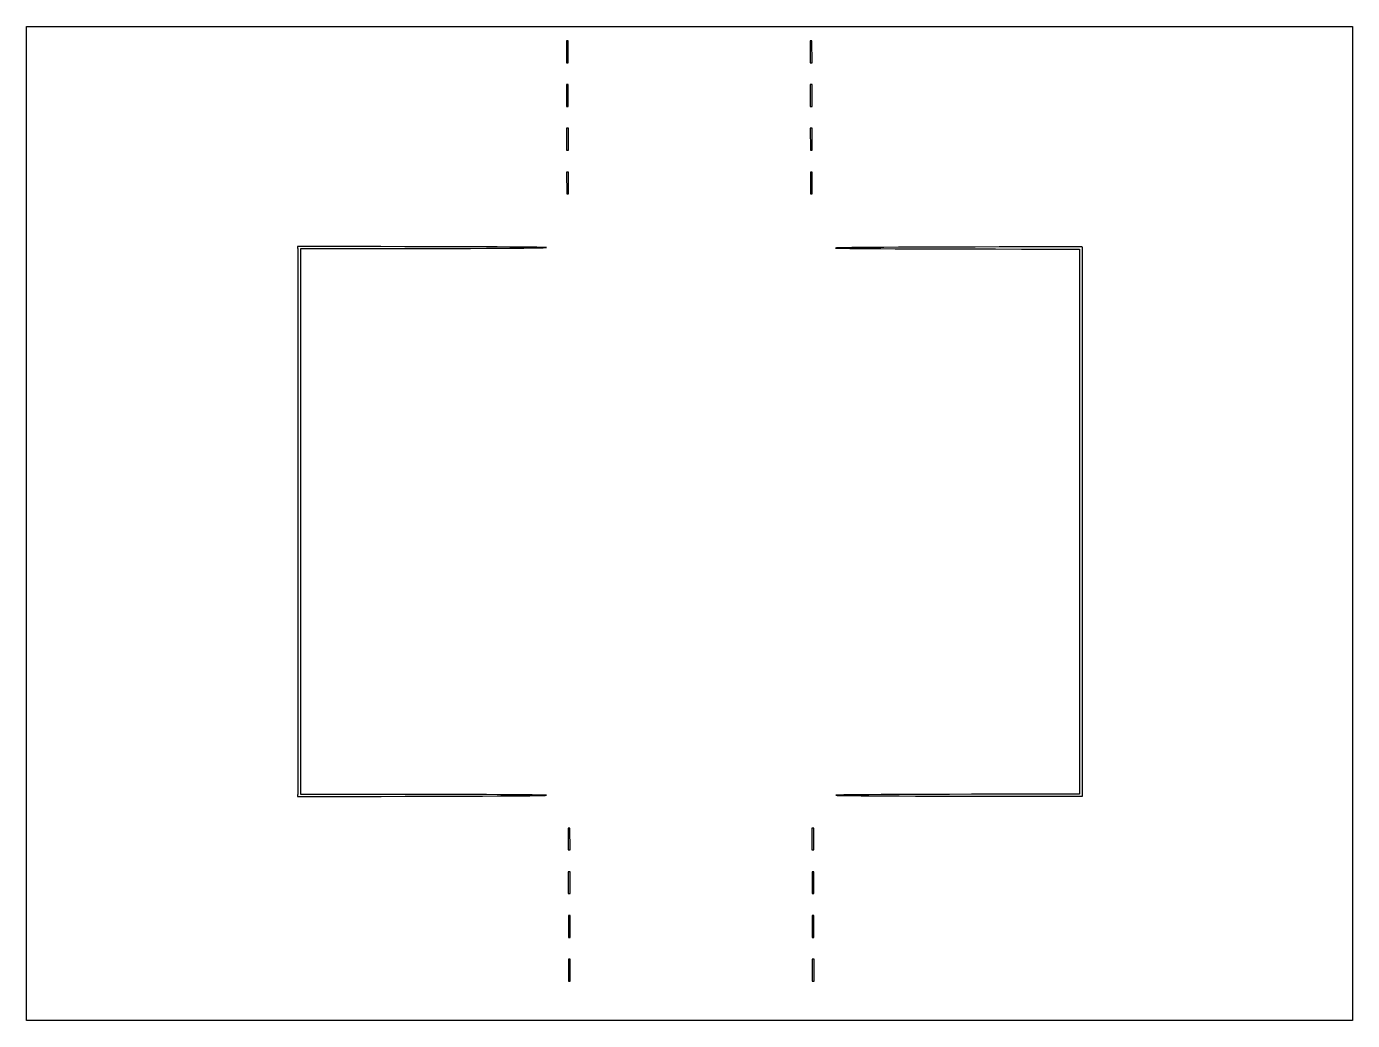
# Model space of a CAD drawing. Header units: centimetres. Extents: x -9.5 to 9.5, y -7.1 to 7.1.
import ezdxf

# ---------------------------------------------------------------- set-up
doc = ezdxf.new("R2010")
doc.units = ezdxf.units.CM
doc.header["$MEASUREMENT"] = 0
doc.layers.add('Layer 1', color=7, linetype='Continuous')

msp = doc.modelspace()

# ---------------------------------------------------------------- linework, layer by layer
at = {"layer": 'Layer 1', "color": 245, "lineweight": 25}
for points, knots in [([(-9.525, 7.14375), (-9.525, 7.14375), (-9.525, -7.14375), (-9.525, -7.14375), (-9.525, -7.14375), (-9.525, -7.14375), (9.525, -7.14375), (9.525, -7.14375), (9.525, -7.14375), (9.525, -7.14375), (9.525, 7.14375), (9.525, 7.14375), (9.525, 7.14375), (9.525, 7.14375), (-9.525, 7.14375), (-9.525, 7.14375)], [0, 0, 0, 0, 0.2, 0.2, 0.2, 0.2, 0.4, 0.4, 0.4, 0.4, 0.6, 0.6, 0.6, 0.6, 1, 1, 1, 1]), ([(-1.7694, 6.93787), (-1.7694, 6.93787), (-1.74294, 6.93787), (-1.74294, 6.93787), (-1.74294, 6.93787), (-1.74294, 6.93787), (-1.74211, 6.62368), (-1.74211, 6.62368), (-1.74211, 6.62368), (-1.74211, 6.62368), (-1.76857, 6.62368), (-1.76857, 6.62368), (-1.76857, 6.62368), (-1.76857, 6.62368), (-1.7694, 6.93787), (-1.7694, 6.93787)], [0, 0, 0, 0, 0.2, 0.2, 0.2, 0.2, 0.4, 0.4, 0.4, 0.4, 0.6, 0.6, 0.6, 0.6, 1, 1, 1, 1]), ([(1.73302, 6.93787), (1.73302, 6.93787), (1.75948, 6.93787), (1.75948, 6.93787), (1.75948, 6.93787), (1.75948, 6.93787), (1.76031, 6.62368), (1.76031, 6.62368), (1.76031, 6.62368), (1.76031, 6.62368), (1.73385, 6.62368), (1.73385, 6.62368), (1.73385, 6.62368), (1.73385, 6.62368), (1.73302, 6.93787), (1.73302, 6.93787)], [0, 0, 0, 0, 0.2, 0.2, 0.2, 0.2, 0.4, 0.4, 0.4, 0.4, 0.6, 0.6, 0.6, 0.6, 1, 1, 1, 1]), ([(-1.76775, 6.30949), (-1.76775, 6.30949), (-1.74212, 6.30949), (-1.74212, 6.30949), (-1.74212, 6.30949), (-1.74212, 6.30949), (-1.74129, 5.9953), (-1.74129, 5.9953), (-1.74129, 5.9953), (-1.74129, 5.9953), (-1.76692, 5.9953), (-1.76692, 5.9953), (-1.76692, 5.9953), (-1.76692, 5.9953), (-1.76775, 6.30949), (-1.76775, 6.30949)], [0, 0, 0, 0, 0.2, 0.2, 0.2, 0.2, 0.4, 0.4, 0.4, 0.4, 0.6, 0.6, 0.6, 0.6, 1, 1, 1, 1]), ([(1.73467, 6.30949), (1.73467, 6.30949), (1.7603, 6.30949), (1.7603, 6.30949), (1.7603, 6.30949), (1.7603, 6.30949), (1.76113, 5.9953), (1.76113, 5.9953), (1.76113, 5.9953), (1.76113, 5.9953), (1.7355, 5.9953), (1.7355, 5.9953), (1.7355, 5.9953), (1.7355, 5.9953), (1.73467, 6.30949), (1.73467, 6.30949)], [0, 0, 0, 0, 0.2, 0.2, 0.2, 0.2, 0.4, 0.4, 0.4, 0.4, 0.6, 0.6, 0.6, 0.6, 1, 1, 1, 1]), ([(-1.74046, 5.6811), (-1.74046, 5.6811), (-1.73963, 5.36608), (-1.73963, 5.36608), (-1.73963, 5.36608), (-1.73963, 5.36608), (-1.76609, 5.36608), (-1.76609, 5.36608), (-1.76609, 5.36608), (-1.76609, 5.36608), (-1.76692, 5.68027), (-1.76692, 5.68027), (-1.76692, 5.68027), (-1.76692, 5.68027), (-1.74046, 5.6811), (-1.74046, 5.6811)], [0, 0, 0, 0, 0.2, 0.2, 0.2, 0.2, 0.4, 0.4, 0.4, 0.4, 0.6, 0.6, 0.6, 0.6, 1, 1, 1, 1]), ([(1.76196, 5.6811), (1.76196, 5.6811), (1.76279, 5.36608), (1.76279, 5.36608), (1.76279, 5.36608), (1.76279, 5.36608), (1.73633, 5.36608), (1.73633, 5.36608), (1.73633, 5.36608), (1.73633, 5.36608), (1.7355, 5.68027), (1.7355, 5.68027), (1.7355, 5.68027), (1.7355, 5.68027), (1.76196, 5.6811), (1.76196, 5.6811)], [0, 0, 0, 0, 0.2, 0.2, 0.2, 0.2, 0.4, 0.4, 0.4, 0.4, 0.6, 0.6, 0.6, 0.6, 1, 1, 1, 1]), ([(-1.76527, 5.05189), (-1.76527, 5.05189), (-1.73881, 5.05189), (-1.73881, 5.05189), (-1.73881, 5.05189), (-1.73881, 5.05189), (-1.73798, 4.7377), (-1.73798, 4.7377), (-1.73798, 4.7377), (-1.73798, 4.7377), (-1.76444, 4.7377), (-1.76444, 4.7377), (-1.76444, 4.7377), (-1.76444, 4.7377), (-1.76527, 5.05189), (-1.76527, 5.05189)], [0, 0, 0, 0, 0.2, 0.2, 0.2, 0.2, 0.4, 0.4, 0.4, 0.4, 0.6, 0.6, 0.6, 0.6, 1, 1, 1, 1]), ([(1.73715, 5.05189), (1.73715, 5.05189), (1.76361, 5.05189), (1.76361, 5.05189), (1.76361, 5.05189), (1.76361, 5.05189), (1.76444, 4.7377), (1.76444, 4.7377), (1.76444, 4.7377), (1.76444, 4.7377), (1.73798, 4.7377), (1.73798, 4.7377), (1.73798, 4.7377), (1.73798, 4.7377), (1.73715, 5.05189), (1.73715, 5.05189)], [0, 0, 0, 0, 0.2, 0.2, 0.2, 0.2, 0.4, 0.4, 0.4, 0.4, 0.6, 0.6, 0.6, 0.6, 1, 1, 1, 1]), ([(-5.63314, 3.9795), (-0.94493, 3.98204), (-0.80012, 3.95139), (-5.58436, 3.95139), (-5.58436, 3.95139), (-5.58436, 3.95139), (-5.58436, -3.89351), (-5.58436, -3.89351), (-5.58436, -3.89351), (-0.80467, -3.89163), (-0.94052, -3.92245), (-5.62984, -3.92245), (-5.62984, -3.92245), (-5.62984, -3.92245), (-5.62984, -3.89351), (-5.62984, -3.89351), (-5.62984, -3.89351), (-5.62984, -3.89351), (-5.62819, -3.89351), (-5.62819, -3.89351), (-5.62819, -3.89351), (-5.62819, -3.89351), (-5.62819, 3.95139), (-5.62819, 3.95139), (-5.62819, 3.95139), (-5.62819, 3.95139), (-5.63315, 3.95139), (-5.63315, 3.95139), (-5.63315, 3.95139), (-5.63315, 3.95139), (-5.63315, 3.9795), (-5.63315, 3.9795), (-5.63315, 3.9795), (-5.63315, 3.9795), (-5.63314, 3.9795), (-5.63314, 3.9795)], [0, 0, 0, 0, 0.1, 0.1, 0.1, 0.1, 0.2, 0.2, 0.2, 0.2, 0.3, 0.3, 0.3, 0.3, 0.4, 0.4, 0.4, 0.4, 0.5, 0.5, 0.5, 0.5, 0.6, 0.6, 0.6, 0.6, 0.7, 0.7, 0.7, 0.7, 0.8, 0.8, 0.8, 0.8, 1, 1, 1, 1]), ([(5.63893, 3.97536), (5.63893, 3.97536), (5.63893, 3.9704), (5.63893, 3.9704), (5.63893, 3.9704), (5.63893, 3.9704), (5.64637, 3.9704), (5.64637, 3.9704), (5.64637, 3.9704), (5.64637, 3.9704), (5.64637, -3.89103), (5.64637, -3.89103), (5.64637, -3.89103), (5.64637, -3.89103), (5.64637, -3.89351), (5.64637, -3.89351), (5.64637, -3.89351), (5.64637, -3.89351), (5.64637, -3.91997), (5.64637, -3.91997), (5.64637, -3.91997), (0.99624, -3.92248), (0.86581, -3.89103), (5.60255, -3.89103), (5.60255, -3.89103), (5.60255, -3.89103), (5.60255, 3.9456), (5.60255, 3.9456), (5.60255, 3.9456), (0.86845, 3.9436), (0.97635, 3.97537), (5.63893, 3.97537), (5.63893, 3.97537), (5.63893, 3.97537), (5.63893, 3.97536), (5.63893, 3.97536)], [0, 0, 0, 0, 0.1, 0.1, 0.1, 0.1, 0.2, 0.2, 0.2, 0.2, 0.3, 0.3, 0.3, 0.3, 0.4, 0.4, 0.4, 0.4, 0.5, 0.5, 0.5, 0.5, 0.6, 0.6, 0.6, 0.6, 0.7, 0.7, 0.7, 0.7, 0.8, 0.8, 0.8, 0.8, 1, 1, 1, 1]), ([(-1.74377, -4.37803), (-1.74377, -4.37803), (-1.71731, -4.37803), (-1.71731, -4.37803), (-1.71731, -4.37803), (-1.71731, -4.37803), (-1.71648, -4.69222), (-1.71648, -4.69222), (-1.71648, -4.69222), (-1.71648, -4.69222), (-1.74294, -4.69222), (-1.74294, -4.69222), (-1.74294, -4.69222), (-1.74294, -4.69222), (-1.74377, -4.37803), (-1.74377, -4.37803)], [0, 0, 0, 0, 0.2, 0.2, 0.2, 0.2, 0.4, 0.4, 0.4, 0.4, 0.6, 0.6, 0.6, 0.6, 1, 1, 1, 1]), ([(1.75865, -4.37803), (1.75865, -4.37803), (1.78511, -4.37803), (1.78511, -4.37803), (1.78511, -4.37803), (1.78511, -4.37803), (1.78594, -4.69222), (1.78594, -4.69222), (1.78594, -4.69222), (1.78594, -4.69222), (1.75948, -4.69222), (1.75948, -4.69222), (1.75948, -4.69222), (1.75948, -4.69222), (1.75865, -4.37803), (1.75865, -4.37803)], [0, 0, 0, 0, 0.2, 0.2, 0.2, 0.2, 0.4, 0.4, 0.4, 0.4, 0.6, 0.6, 0.6, 0.6, 1, 1, 1, 1]), ([(-1.74212, -5.00641), (-1.74212, -5.00641), (-1.71566, -5.00641), (-1.71566, -5.00641), (-1.71566, -5.00641), (-1.71566, -5.00641), (-1.71483, -5.3206), (-1.71483, -5.3206), (-1.71483, -5.3206), (-1.71483, -5.3206), (-1.74129, -5.3206), (-1.74129, -5.3206), (-1.74129, -5.3206), (-1.74129, -5.3206), (-1.74212, -5.00641), (-1.74212, -5.00641)], [0, 0, 0, 0, 0.2, 0.2, 0.2, 0.2, 0.4, 0.4, 0.4, 0.4, 0.6, 0.6, 0.6, 0.6, 1, 1, 1, 1]), ([(1.76031, -5.00641), (1.76031, -5.00641), (1.78677, -5.00641), (1.78677, -5.00641), (1.78677, -5.00641), (1.78677, -5.00641), (1.7876, -5.3206), (1.7876, -5.3206), (1.7876, -5.3206), (1.7876, -5.3206), (1.76114, -5.3206), (1.76114, -5.3206), (1.76114, -5.3206), (1.76114, -5.3206), (1.76031, -5.00641), (1.76031, -5.00641)], [0, 0, 0, 0, 0.2, 0.2, 0.2, 0.2, 0.4, 0.4, 0.4, 0.4, 0.6, 0.6, 0.6, 0.6, 1, 1, 1, 1]), ([(-1.74046, -5.6348), (-1.74046, -5.6348), (-1.71483, -5.6348), (-1.71483, -5.6348), (-1.71483, -5.6348), (-1.71483, -5.6348), (-1.714, -5.94899), (-1.714, -5.94899), (-1.714, -5.94899), (-1.714, -5.94899), (-1.73963, -5.94899), (-1.73963, -5.94899), (-1.73963, -5.94899), (-1.73963, -5.94899), (-1.74046, -5.6348), (-1.74046, -5.6348)], [0, 0, 0, 0, 0.2, 0.2, 0.2, 0.2, 0.4, 0.4, 0.4, 0.4, 0.6, 0.6, 0.6, 0.6, 1, 1, 1, 1]), ([(1.76196, -5.6348), (1.76196, -5.6348), (1.78759, -5.6348), (1.78759, -5.6348), (1.78759, -5.6348), (1.78759, -5.6348), (1.78842, -5.94899), (1.78842, -5.94899), (1.78842, -5.94899), (1.78842, -5.94899), (1.76279, -5.94899), (1.76279, -5.94899), (1.76279, -5.94899), (1.76279, -5.94899), (1.76196, -5.6348), (1.76196, -5.6348)], [0, 0, 0, 0, 0.2, 0.2, 0.2, 0.2, 0.4, 0.4, 0.4, 0.4, 0.6, 0.6, 0.6, 0.6, 1, 1, 1, 1]), ([(-1.73881, -6.26401), (-1.73881, -6.26401), (-1.71318, -6.26401), (-1.71318, -6.26401), (-1.71318, -6.26401), (-1.71318, -6.26401), (-1.71235, -6.5782), (-1.71235, -6.5782), (-1.71235, -6.5782), (-1.71235, -6.5782), (-1.73881, -6.5782), (-1.73881, -6.5782), (-1.73881, -6.5782), (-1.73881, -6.5782), (-1.73881, -6.26401), (-1.73881, -6.26401)], [0, 0, 0, 0, 0.2, 0.2, 0.2, 0.2, 0.4, 0.4, 0.4, 0.4, 0.6, 0.6, 0.6, 0.6, 1, 1, 1, 1]), ([(1.76361, -6.26401), (1.76361, -6.26401), (1.78924, -6.26401), (1.78924, -6.26401), (1.78924, -6.26401), (1.78924, -6.26401), (1.79007, -6.5782), (1.79007, -6.5782), (1.79007, -6.5782), (1.79007, -6.5782), (1.76361, -6.5782), (1.76361, -6.5782), (1.76361, -6.5782), (1.76361, -6.5782), (1.76361, -6.26401), (1.76361, -6.26401)], [0, 0, 0, 0, 0.2, 0.2, 0.2, 0.2, 0.4, 0.4, 0.4, 0.4, 0.6, 0.6, 0.6, 0.6, 1, 1, 1, 1])]:
    msp.add_open_spline(points, degree=3, knots=knots, dxfattribs=at)

doc.saveas('drawing.dxf')
